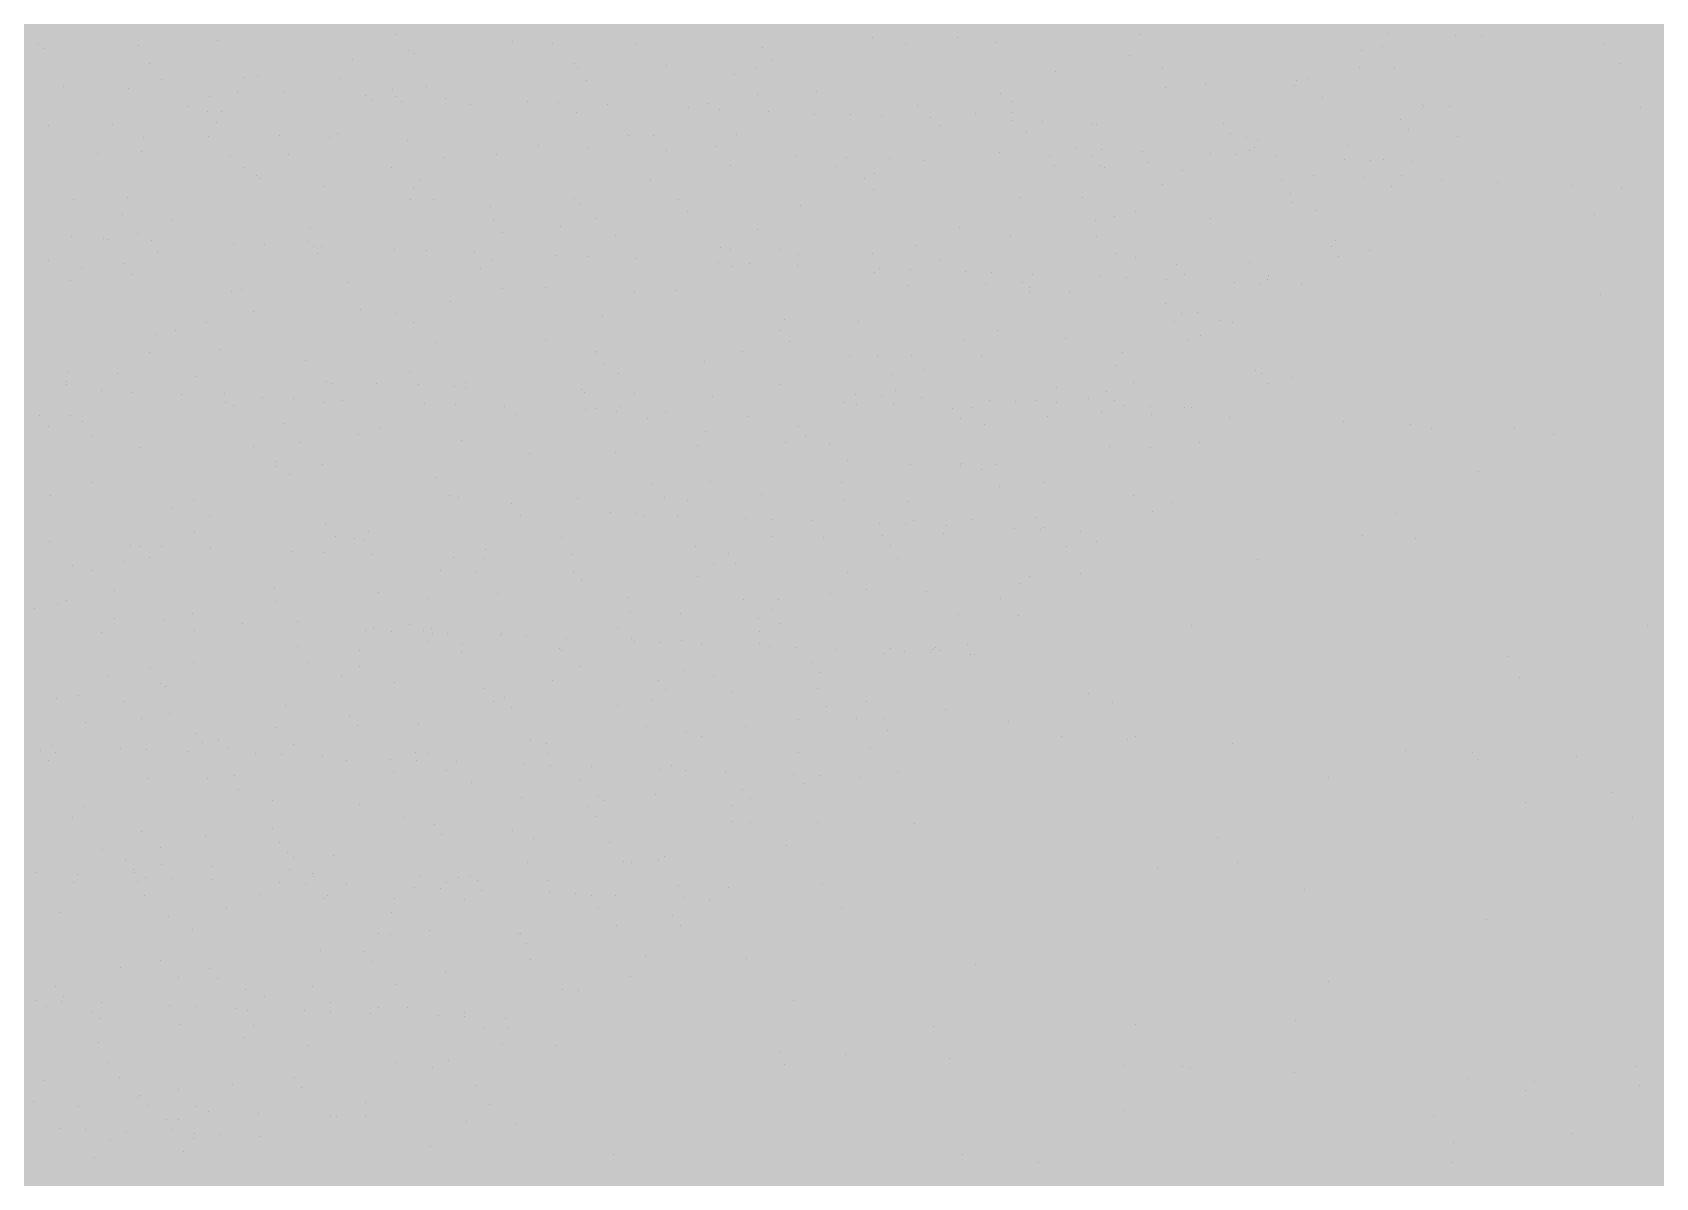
# Model space of a CAD drawing. Header units: millimetres. Extents: x 235 to 418, y 139 to 274.
# Drawn here: x 305.347 to 306.651, y 216.435 to 217.355 of the extents above; entities that cross this region are included whole.
import ezdxf

# ---------------------------------------------------------------- set-up
doc = ezdxf.new("R2010")
doc.units = ezdxf.units.MM
doc.header["$LTSCALE"] = 0.01
for name, color, linetype, lineweight in [('pasto', 153, 'Continuous', 9), ('puertas', 2, 'Continuous', 9), ('punto delgado', 4, 'Continuous', 0)]:
    doc.layers.add(name, color=color, linetype=linetype, lineweight=lineweight)

# ---------------------------------------------------------------- blocks, each defined once
blk = doc.blocks.new('A$C329661E2')
at = {"layer": 'puertas'}
for p, q in [((1.79885, 3.6978), (1.79885, 3.6978)), ((1.89939, 3.70092), (1.89939, 3.70092)), ((2.16809, 3.69954), (2.16809, 3.69954)), ((2.21566, 3.69932), (2.21566, 3.69932)), ((2.31836, 3.70136), (2.31836, 3.70136)), ((2.45818, 3.70191), (2.45818, 3.70191)), ((2.49647, 3.70042), (2.49647, 3.70042)), ((2.51115, 3.69985), (2.51115, 3.69985)), ((1.69762, 3.69553), (1.69762, 3.69553)), ((1.7011, 3.69341), (1.7011, 3.69341)), ((1.75404, 3.69507), (1.75404, 3.69507)), ((1.90624, 3.69207), (1.90624, 3.69207)), ((1.90985, 3.6905), (1.90985, 3.6905)), ((1.96481, 3.6975), (1.96481, 3.6975)), ((1.98736, 3.69615), (1.98736, 3.69615)), ((2.03504, 3.69528), (2.03504, 3.69528)), ((2.10608, 3.69397), (2.10608, 3.69397)), ((2.18667, 3.69542), (2.18667, 3.69542)), ((2.23816, 3.69672), (2.23816, 3.69672)), ((2.31311, 3.68961), (2.31311, 3.68961)), ((2.4438, 3.6921), (2.4438, 3.6921)), ((2.4558, 3.69435), (2.4558, 3.69435)), ((2.58078, 3.69548), (2.58078, 3.69548)), ((1.76013, 3.68494), (1.76013, 3.68494)), ((1.8749, 3.68681), (1.8749, 3.68681)), ((1.99979, 3.68486), (1.99979, 3.68486)), ((2.00164, 3.68199), (2.00164, 3.68199)), ((2.0516, 3.68375), (2.0516, 3.68375)), ((2.10225, 3.68269), (2.10225, 3.68269)), ((2.11122, 3.68734), (2.11122, 3.68734)), ((2.27124, 3.6805), (2.27124, 3.6805)), ((2.33125, 3.68237), (2.33125, 3.68237)), ((2.44282, 3.68285), (2.44282, 3.68285)), ((2.46222, 3.682), (2.46222, 3.682)), ((2.58901, 3.68486), (2.58901, 3.68486)), ((1.71171, 3.67204), (1.71171, 3.67204)), ((1.74838, 3.67061), (1.74838, 3.67061)), ((1.76699, 3.67609), (1.76699, 3.67609)), ((1.81335, 3.6772), (1.81335, 3.6772)), ((1.82099, 3.67727), (1.82099, 3.67727)), ((1.86793, 3.6761), (1.86793, 3.6761)), ((1.91654, 3.67208), (1.91654, 3.67208)), ((2.00678, 3.67536), (2.00678, 3.67536)), ((2.09043, 3.67866), (2.09043, 3.67866)), ((2.333, 3.67156), (2.333, 3.67156)), ((2.35578, 3.67286), (2.35578, 3.67286)), ((2.40618, 3.67229), (2.40618, 3.67229)), ((2.40719, 3.67507), (2.40719, 3.67507)), ((2.41368, 3.6763), (2.41368, 3.6763)), ((1.79392, 3.66635), (1.79392, 3.66635)), ((1.80966, 3.66822), (1.80966, 3.66822)), ((1.83625, 3.66864), (1.83625, 3.66864)), ((1.8822, 3.66685), (1.8822, 3.66685)), ((1.88615, 3.66402), (1.88615, 3.66402)), ((1.89719, 3.67001), (1.89719, 3.67001)), ((1.89982, 3.66617), (1.89982, 3.66617)), ((1.90233, 3.66337), (1.90233, 3.66337)), ((1.92732, 3.6651), (1.92732, 3.6651)), ((1.94146, 3.66173), (1.94146, 3.66173)), ((1.97328, 3.66331), (1.97328, 3.66331)), ((1.99089, 3.66262), (1.99089, 3.66262)), ((2.0184, 3.66155), (2.0184, 3.66155)), ((2.07476, 3.66252), (2.07476, 3.66252)), ((2.10286, 3.66738), (2.10286, 3.66738)), ((2.13617, 3.66883), (2.13617, 3.66883)), ((2.1935, 3.66118), (2.1935, 3.66118)), ((2.23993, 3.66801), (2.23993, 3.66801)), ((2.24612, 3.66333), (2.24612, 3.66333)), ((2.4219, 3.66569), (2.4219, 3.66569)), ((2.47802, 3.66164), (2.47802, 3.66164)), ((1.78147, 3.66041), (1.78147, 3.66041)), ((1.79275, 3.65802), (1.79275, 3.65802)), ((1.80077, 3.65751), (1.80077, 3.65751)), ((2.00111, 3.65716), (2.00111, 3.65716)), ((2.06435, 3.65976), (2.06435, 3.65976)), ((2.08196, 3.65907), (2.08196, 3.65907)), ((2.10947, 3.658), (2.10947, 3.658)), ((2.13548, 3.65603), (2.13548, 3.65603)), ((2.15542, 3.65621), (2.15542, 3.65621)), ((2.17304, 3.65553), (2.17304, 3.65553)), ((2.20054, 3.65445), (2.20054, 3.65445)), ((2.22609, 3.65673), (2.22609, 3.65673)), ((2.2465, 3.65266), (2.2465, 3.65266)), ((2.24657, 3.65713), (2.24657, 3.65713)), ((2.26411, 3.65198), (2.26411, 3.65198)), ((2.46595, 3.65299), (2.46595, 3.65299)), ((2.47851, 3.66083), (2.47851, 3.66083)), ((2.49309, 3.6605), (2.49309, 3.6605)), ((2.6011, 3.66), (2.6011, 3.66)), ((1.70309, 3.64987), (1.70309, 3.64987)), ((1.73931, 3.65042), (1.73931, 3.65042)), ((1.75663, 3.64338), (1.75663, 3.64338)), ((1.79374, 3.64367), (1.79374, 3.64367)), ((1.79789, 3.65139), (1.79789, 3.65139)), ((1.83365, 3.64429), (1.83365, 3.64429)), ((1.86183, 3.64319), (1.86183, 3.64319)), ((1.86604, 3.64549), (1.86604, 3.64549)), ((2.03001, 3.64465), (2.03001, 3.64465)), ((2.03104, 3.64404), (2.03104, 3.64404)), ((2.04453, 3.64425), (2.04453, 3.64425)), ((2.09102, 3.64506), (2.09102, 3.64506)), ((2.20593, 3.6499), (2.20593, 3.6499)), ((2.25479, 3.64652), (2.25479, 3.64652)), ((2.29162, 3.65091), (2.29162, 3.65091)), ((2.29445, 3.65062), (2.29445, 3.65062)), ((2.36596, 3.6511), (2.36596, 3.6511)), ((2.36998, 3.64545), (2.36998, 3.64545)), ((2.37891, 3.64301), (2.37891, 3.64301)), ((2.47023, 3.64746), (2.47023, 3.64746)), ((2.49791, 3.64359), (2.49791, 3.64359)), ((1.73098, 3.63382), (1.73098, 3.63382)), ((1.75588, 3.63537), (1.75588, 3.63537)), ((1.8384, 3.63363), (1.8384, 3.63363)), ((1.90584, 3.64148), (1.90584, 3.64148)), ((1.97937, 3.63861), (1.97937, 3.63861)), ((2.00755, 3.63752), (2.00755, 3.63752)), ((2.05156, 3.6358), (2.05156, 3.6358)), ((2.07946, 3.63796), (2.07946, 3.63796)), ((2.23967, 3.63455), (2.23967, 3.63455)), ((2.28254, 3.63689), (2.28254, 3.63689)), ((2.29722, 3.63632), (2.29722, 3.63632)), ((2.32014, 3.63542), (2.32014, 3.63542)), ((2.35844, 3.63393), (2.35844, 3.63393)), ((2.38034, 3.63605), (2.38034, 3.63605)), ((2.38319, 3.63748), (2.38319, 3.63748)), ((2.38499, 3.64133), (2.38499, 3.64133)), ((2.43643, 3.63867), (2.43643, 3.63867)), ((1.80616, 3.63239), (1.80616, 3.63239)), ((1.81391, 3.62598), (1.81391, 3.62598)), ((1.89681, 3.62619), (1.89681, 3.62619)), ((1.9266, 3.63206), (1.9266, 3.63206)), ((1.95596, 3.63339), (1.95596, 3.63339)), ((2.08768, 3.62734), (2.08768, 3.62734)), ((2.12509, 3.63294), (2.12509, 3.63294)), ((2.1476, 3.62677), (2.1476, 3.62677)), ((2.15326, 3.63184), (2.15326, 3.63184)), ((2.17782, 3.63131), (2.17782, 3.63131)), ((2.19727, 3.63013), (2.19727, 3.63013)), ((2.26768, 3.63219), (2.26768, 3.63219)), ((2.2708, 3.62726), (2.2708, 3.62726)), ((2.29187, 3.63302), (2.29187, 3.63302)), ((2.29616, 3.62749), (2.29616, 3.62749)), ((2.29898, 3.62617), (2.29898, 3.62617)), ((2.32388, 3.62895), (2.32388, 3.62895)), ((2.34299, 3.62445), (2.34299, 3.62445)), ((2.37311, 3.63336), (2.37311, 3.63336)), ((2.39603, 3.63247), (2.39603, 3.63247)), ((2.43433, 3.63098), (2.43433, 3.63098)), ((2.44901, 3.6304), (2.44901, 3.6304)), ((2.45587, 3.63089), (2.45587, 3.63089)), ((2.47193, 3.62951), (2.47193, 3.62951)), ((1.82089, 3.62172), (1.82089, 3.62172)), ((1.82215, 3.62008), (1.82215, 3.62008)), ((1.85829, 3.61558), (1.85829, 3.61558)), ((1.91235, 3.61878), (1.91235, 3.61878)), ((2.04276, 3.61964), (2.04276, 3.61964)), ((2.16324, 3.6202), (2.16324, 3.6202)), ((2.16889, 3.62266), (2.16889, 3.62266)), ((2.33173, 3.61678), (2.33173, 3.61678)), ((2.39881, 3.61886), (2.39881, 3.61886)), ((2.41652, 3.62159), (2.41652, 3.62159)), ((2.4447, 3.62049), (2.4447, 3.62049)), ((2.46072, 3.61559), (2.46072, 3.61559)), ((2.46623, 3.62149), (2.46623, 3.62149)), ((2.48871, 3.61878), (2.48871, 3.61878)), ((2.52031, 3.61746), (2.52031, 3.61746)), ((2.56224, 3.61591), (2.56224, 3.61591)), ((1.71771, 3.60809), (1.71771, 3.60809)), ((1.74784, 3.60926), (1.74784, 3.60926)), ((1.90769, 3.60797), (1.90769, 3.60797)), ((1.90923, 3.61491), (1.90923, 3.61491)), ((1.92057, 3.60817), (1.92057, 3.60817)), ((1.99987, 3.60871), (1.99987, 3.60871)), ((2.0588, 3.60822), (2.0588, 3.60822)), ((2.16838, 3.61357), (2.16838, 3.61357)), ((2.25067, 3.60929), (2.25067, 3.60929)), ((2.28625, 3.60914), (2.28625, 3.60914)), ((2.40341, 3.61138), (2.40341, 3.61138)), ((2.40459, 3.60658), (2.40459, 3.60658)), ((2.59042, 3.61481), (2.59042, 3.61481)), ((1.74524, 3.59961), (1.74524, 3.59961)), ((1.95278, 3.60399), (1.95278, 3.60399)), ((2.00331, 3.60566), (2.00331, 3.60566)), ((2.0123, 3.59743), (2.0123, 3.59743)), ((2.06394, 3.60159), (2.06394, 3.60159)), ((2.12733, 3.60472), (2.12733, 3.60472)), ((2.3042, 3.59879), (2.3042, 3.59879)), ((2.31638, 3.6014), (2.31638, 3.6014)), ((2.35858, 3.59768), (2.35858, 3.59768)), ((2.41762, 3.60221), (2.41762, 3.60221)), ((2.57531, 3.59997), (2.57531, 3.59997)), ((1.75346, 3.58899), (1.75346, 3.58899)), ((1.77262, 3.5963), (1.77262, 3.5963)), ((1.85091, 3.59178), (1.85091, 3.59178)), ((1.95435, 3.59624), (1.95435, 3.59624)), ((1.95949, 3.5896), (1.95949, 3.5896)), ((1.99226, 3.59305), (1.99226, 3.59305)), ((2.10294, 3.59123), (2.10294, 3.59123)), ((2.21724, 3.59262), (2.21724, 3.59262)), ((2.24603, 3.58796), (2.24603, 3.58796)), ((2.29361, 3.59641), (2.29361, 3.59641)), ((1.71656, 3.58707), (1.71656, 3.58707)), ((1.73417, 3.58638), (1.73417, 3.58638)), ((1.73668, 3.58532), (1.73668, 3.58532)), ((1.76168, 3.58531), (1.76168, 3.58531)), ((1.80764, 3.58352), (1.80764, 3.58352)), ((1.82525, 3.58283), (1.82525, 3.58283)), ((1.84991, 3.58425), (1.84991, 3.58425)), ((1.85275, 3.58176), (1.85275, 3.58176)), ((1.85719, 3.58138), (1.85719, 3.58138)), ((1.89871, 3.57997), (1.89871, 3.57997)), ((1.91632, 3.57929), (1.91632, 3.57929)), ((2.0232, 3.58761), (2.0232, 3.58761)), ((2.08218, 3.58095), (2.08218, 3.58095)), ((2.08809, 3.58012), (2.08809, 3.58012)), ((2.11537, 3.57995), (2.11537, 3.57995)), ((2.19264, 3.58226), (2.19264, 3.58226)), ((2.29452, 3.58716), (2.29452, 3.58716)), ((2.42654, 3.58153), (2.42654, 3.58153)), ((2.42906, 3.58525), (2.42906, 3.58525)), ((2.44807, 3.57942), (2.44807, 3.57942)), ((1.70318, 3.57372), (1.70318, 3.57372)), ((1.72213, 3.56971), (1.72213, 3.56971)), ((1.74547, 3.57227), (1.74547, 3.57227)), ((1.76496, 3.57857), (1.76496, 3.57857)), ((1.85505, 3.57762), (1.85505, 3.57762)), ((1.94383, 3.57821), (1.94383, 3.57821)), ((1.95398, 3.5743), (1.95398, 3.5743)), ((1.98978, 3.57642), (1.98978, 3.57642)), ((2.00739, 3.57574), (2.00739, 3.57574)), ((2.0349, 3.57467), (2.0349, 3.57467)), ((2.08086, 3.57288), (2.08086, 3.57288)), ((2.0882, 3.57027), (2.0882, 3.57027)), ((2.09847, 3.57219), (2.09847, 3.57219)), ((2.12597, 3.57112), (2.12597, 3.57112)), ((2.1265, 3.57724), (2.1265, 3.57724)), ((2.16822, 3.57769), (2.16822, 3.57769)), ((2.20601, 3.57375), (2.20601, 3.57375)), ((2.30487, 3.57776), (2.30487, 3.57776)), ((2.3165, 3.57552), (2.3165, 3.57552)), ((2.33951, 3.57154), (2.33951, 3.57154)), ((2.38041, 3.57259), (2.38041, 3.57259)), ((2.43083, 3.576), (2.43083, 3.576)), ((1.71561, 3.56244), (1.71561, 3.56244)), ((1.75061, 3.56563), (1.75061, 3.56563)), ((1.87199, 3.56145), (1.87199, 3.56145)), ((1.94711, 3.56928), (1.94711, 3.56928)), ((2.16897, 3.5672), (2.16897, 3.5672)), ((2.17193, 3.56933), (2.17193, 3.56933)), ((2.18954, 3.56864), (2.18954, 3.56864)), ((2.2204, 3.56744), (2.2204, 3.56744)), ((2.23196, 3.56075), (2.23196, 3.56075)), ((2.23508, 3.56687), (2.23508, 3.56687)), ((2.25247, 3.56156), (2.25247, 3.56156)), ((2.258, 3.56598), (2.258, 3.56598)), ((2.2963, 3.56449), (2.2963, 3.56449)), ((2.31097, 3.56391), (2.31097, 3.56391)), ((2.33389, 3.56302), (2.33389, 3.56302)), ((2.34379, 3.56602), (2.34379, 3.56602)), ((2.37219, 3.56153), (2.37219, 3.56153)), ((2.38687, 3.56096), (2.38687, 3.56096)), ((2.39077, 3.56319), (2.39077, 3.56319)), ((2.39143, 3.56543), (2.39143, 3.56543)), ((1.80625, 3.55624), (1.80625, 3.55624)), ((1.81204, 3.55761), (1.81204, 3.55761)), ((1.95939, 3.55807), (1.95939, 3.55807)), ((1.98376, 3.55829), (1.98376, 3.55829)), ((2.03391, 3.55553), (2.03391, 3.55553)), ((2.05705, 3.55681), (2.05705, 3.55681)), ((2.18811, 3.55964), (2.18811, 3.55964)), ((2.25627, 3.55848), (2.25627, 3.55848)), ((2.25676, 3.55603), (2.25676, 3.55603)), ((2.27888, 3.55571), (2.27888, 3.55571)), ((2.40979, 3.56007), (2.40979, 3.56007)), ((2.57828, 3.55466), (2.57828, 3.55466)), ((1.81868, 3.54496), (1.81868, 3.54496)), ((1.87931, 3.54631), (1.87931, 3.54631)), ((1.89884, 3.54386), (1.89884, 3.54386)), ((1.92987, 3.5506), (1.92987, 3.5506)), ((2.01586, 3.54208), (2.01586, 3.54208)), ((2.33313, 3.54972), (2.33313, 3.54972)), ((2.34216, 3.54391), (2.34216, 3.54391)), ((2.35121, 3.54425), (2.35121, 3.54425)), ((1.77487, 3.53432), (1.77487, 3.53432)), ((1.79228, 3.53889), (1.79228, 3.53889)), ((1.90932, 3.53876), (1.90932, 3.53876)), ((2.11596, 3.53445), (2.11596, 3.53445)), ((2.11848, 3.54061), (2.11848, 3.54061)), ((2.16012, 3.53933), (2.16012, 3.53933)), ((2.23865, 3.53453), (2.23865, 3.53453)), ((2.33802, 3.5391), (2.33802, 3.5391)), ((2.36401, 3.53992), (2.36401, 3.53992)), ((2.37084, 3.53875), (2.37084, 3.53875)), ((1.76378, 3.53219), (1.76378, 3.53219)), ((1.92175, 3.52747), (1.92175, 3.52747)), ((1.98341, 3.52894), (1.98341, 3.52894)), ((2.1211, 3.52781), (2.1211, 3.52781)), ((2.21905, 3.52887), (2.21905, 3.52887)), ((2.27697, 3.52994), (2.27697, 3.52994)), ((2.34625, 3.52848), (2.34625, 3.52848)), ((2.35302, 3.53167), (2.35302, 3.53167)), ((1.76035, 3.52182), (1.76035, 3.52182)), ((1.79975, 3.52341), (1.79975, 3.52341)), ((1.84835, 3.51727), (1.84835, 3.51727)), ((2.01151, 3.52246), (2.01151, 3.52246)), ((2.01239, 3.52127), (2.01239, 3.52127)), ((2.01665, 3.51583), (2.01665, 3.51583)), ((2.07333, 3.51684), (2.07333, 3.51684)), ((2.09478, 3.52263), (2.09478, 3.52263)), ((2.15473, 3.52008), (2.15473, 3.52008)), ((2.17091, 3.51992), (2.17091, 3.51992)), ((2.18994, 3.51995), (2.18994, 3.51995)), ((2.22941, 3.51946), (2.22941, 3.51946)), ((2.30913, 3.5221), (2.30913, 3.5221)), ((1.71328, 3.5056), (1.71328, 3.5056)), ((1.71434, 3.51095), (1.71434, 3.51095)), ((1.74252, 3.50986), (1.74252, 3.50986)), ((1.78653, 3.50814), (1.78653, 3.50814)), ((1.90707, 3.51048), (1.90707, 3.51048)), ((2.02482, 3.50999), (2.02482, 3.50999)), ((2.17914, 3.50931), (2.17914, 3.50931)), ((2.19657, 3.51237), (2.19657, 3.51237)), ((2.30495, 3.5143), (2.30495, 3.5143)), ((2.38406, 3.51201), (2.38406, 3.51201)), ((2.38714, 3.51007), (2.38714, 3.51007)), ((2.40426, 3.5076), (2.40426, 3.5076)), ((1.7134, 3.50365), (1.7134, 3.50365)), ((1.73307, 3.50018), (1.73307, 3.50018)), ((1.75068, 3.4995), (1.75068, 3.4995)), ((1.77818, 3.49843), (1.77818, 3.49843)), ((1.80263, 3.4985), (1.80263, 3.4985)), ((1.82414, 3.49664), (1.82414, 3.49664)), ((1.86006, 3.50528), (1.86006, 3.50528)), ((1.86342, 3.50434), (1.86342, 3.50434)), ((1.88824, 3.50418), (1.88824, 3.50418)), ((1.91221, 3.50385), (1.91221, 3.50385)), ((1.93225, 3.50247), (1.93225, 3.50247)), ((1.93826, 3.50517), (1.93826, 3.50517)), ((1.93863, 3.50141), (1.93863, 3.50141)), ((2.0038, 3.50075), (2.0038, 3.50075)), ((2.00578, 3.4996), (2.00578, 3.4996)), ((2.03395, 3.4985), (2.03395, 3.4985)), ((2.07796, 3.49679), (2.07796, 3.49679)), ((2.11546, 3.50379), (2.11546, 3.50379)), ((2.15826, 3.498), (2.15826, 3.498)), ((2.17294, 3.49742), (2.17294, 3.49742)), ((2.18081, 3.50019), (2.18081, 3.50019)), ((2.19586, 3.49653), (2.19586, 3.49653)), ((2.2715, 3.50229), (2.2715, 3.50229)), ((2.29004, 3.49621), (2.29004, 3.49621)), ((2.30011, 3.50008), (2.30011, 3.50008)), ((2.3153, 3.5049), (2.3153, 3.5049)), ((2.39142, 3.50454), (2.39142, 3.50454)), ((1.8032, 3.4935), (1.8032, 3.4935)), ((1.80777, 3.49186), (1.80777, 3.49186)), ((1.84175, 3.49595), (1.84175, 3.49595)), ((1.85842, 3.49373), (1.85842, 3.49373)), ((1.86926, 3.49488), (1.86926, 3.49488)), ((1.91521, 3.49309), (1.91521, 3.49309)), ((1.93282, 3.4924), (1.93282, 3.4924)), ((1.96033, 3.49133), (1.96033, 3.49133)), ((2.00629, 3.48954), (2.00629, 3.48954)), ((2.01203, 3.49013), (2.01203, 3.49013)), ((2.0239, 3.48886), (2.0239, 3.48886)), ((2.02506, 3.49142), (2.02506, 3.49142)), ((2.0514, 3.48778), (2.0514, 3.48778)), ((2.15149, 3.49393), (2.15149, 3.49393)), ((2.15895, 3.49256), (2.15895, 3.49256)), ((2.17967, 3.49283), (2.17967, 3.49283)), ((2.21307, 3.4901), (2.21307, 3.4901)), ((2.22368, 3.49111), (2.22368, 3.49111)), ((2.23415, 3.49504), (2.23415, 3.49504)), ((2.24883, 3.49447), (2.24883, 3.49447)), ((2.2597, 3.49466), (2.2597, 3.49466)), ((2.27175, 3.49358), (2.27175, 3.49358)), ((2.29721, 3.48825), (2.29721, 3.48825)), ((2.30439, 3.49455), (2.30439, 3.49455)), ((2.31005, 3.49208), (2.31005, 3.49208)), ((2.32473, 3.49151), (2.32473, 3.49151)), ((2.32539, 3.48715), (2.32539, 3.48715)), ((2.34384, 3.49083), (2.34384, 3.49083)), ((2.34765, 3.49062), (2.34765, 3.49062)), ((1.69818, 3.48651), (1.69818, 3.48651)), ((1.70332, 3.47988), (1.70332, 3.47988)), ((1.71569, 3.48628), (1.71569, 3.48628)), ((1.72252, 3.48274), (1.72252, 3.48274)), ((1.83669, 3.48157), (1.83669, 3.48157)), ((1.88999, 3.47975), (1.88999, 3.47975)), ((1.96649, 3.48686), (1.96649, 3.48686)), ((2.04092, 3.48452), (2.04092, 3.48452)), ((2.09736, 3.48599), (2.09736, 3.48599)), ((2.12603, 3.48011), (2.12603, 3.48011)), ((2.21735, 3.48457), (2.21735, 3.48457)), ((2.23128, 3.4811), (2.23128, 3.4811)), ((2.2667, 3.48562), (2.2667, 3.48562)), ((2.3694, 3.48544), (2.3694, 3.48544)), ((2.43354, 3.48294), (2.43354, 3.48294)), ((2.47111, 3.48148), (2.47111, 3.48148)), ((2.48302, 3.47884), (2.48302, 3.47884)), ((2.52979, 3.47919), (2.52979, 3.47919)), ((1.72812, 3.475), (1.72812, 3.475)), ((1.81876, 3.4688), (1.81876, 3.4688)), ((1.84492, 3.47096), (1.84492, 3.47096)), ((1.87831, 3.47568), (1.87831, 3.47568)), ((1.93647, 3.47253), (1.93647, 3.47253)), ((2.06956, 3.46938), (2.06956, 3.46938)), ((2.07394, 3.47754), (2.07394, 3.47754)), ((2.11872, 3.47138), (2.11872, 3.47138)), ((2.13032, 3.47458), (2.13032, 3.47458)), ((2.14359, 3.47057), (2.14359, 3.47057)), ((2.35259, 3.47105), (2.35259, 3.47105)), ((2.55176, 3.47549), (2.55176, 3.47549)), ((1.75493, 3.46808), (1.75493, 3.46808)), ((1.83203, 3.46055), (1.83203, 3.46055)), ((1.97456, 3.46483), (1.97456, 3.46483)), ((2.02333, 3.46576), (2.02333, 3.46576)), ((2.15395, 3.46117), (2.15395, 3.46117)), ((2.30176, 3.46867), (2.30176, 3.46867)), ((2.32461, 3.46846), (2.32461, 3.46846)), ((1.83119, 3.45752), (1.83119, 3.45752)), ((1.8395, 3.45316), (1.8395, 3.45316)), ((1.85783, 3.45887), (1.85783, 3.45887)), ((1.92183, 3.45132), (1.92183, 3.45132)), ((2.1892, 3.45895), (2.1892, 3.45895)), ((2.2178, 3.45817), (2.2178, 3.45817)), ((2.21796, 3.45921), (2.21796, 3.45921)), ((2.22948, 3.456), (2.22948, 3.456)), ((2.23757, 3.45847), (2.23757, 3.45847)), ((2.50953, 3.45477), (2.50953, 3.45477)), ((1.70443, 3.44149), (1.70443, 3.44149)), ((1.72759, 3.44857), (1.72759, 3.44857)), ((2.04322, 3.44771), (2.04322, 3.44771)), ((2.07664, 3.44922), (2.07664, 3.44922)), ((2.10534, 3.44189), (2.10534, 3.44189)), ((2.15053, 3.44849), (2.15053, 3.44849)), ((2.23984, 3.4466), (2.23984, 3.4466)), ((2.26413, 3.44886), (2.26413, 3.44886)), ((2.31537, 3.44143), (2.31537, 3.44143)), ((1.77286, 3.43439), (1.77286, 3.43439)), ((1.78498, 3.43867), (1.78498, 3.43867)), ((1.92941, 3.44106), (1.92941, 3.44106)), ((1.93426, 3.44004), (1.93426, 3.44004)), ((1.96423, 3.43671), (1.96423, 3.43671)), ((2.0017, 3.4395), (2.0017, 3.4395)), ((2.05085, 3.44003), (2.05085, 3.44003)), ((2.0635, 3.4385), (2.0635, 3.4385)), ((2.15158, 3.43914), (2.15158, 3.43914)), ((2.18825, 3.43779), (2.18825, 3.43779)), ((2.33646, 3.4374), (2.33646, 3.4374)), ((1.79435, 3.42939), (1.79435, 3.42939)), ((1.85979, 3.42473), (1.85979, 3.42473)), ((1.96937, 3.43008), (1.96937, 3.43008)), ((2.02023, 3.43151), (2.02023, 3.43151)), ((2.0349, 3.43093), (2.0349, 3.43093)), ((2.03902, 3.42941), (2.03902, 3.42941)), ((2.05782, 3.43004), (2.05782, 3.43004)), ((2.09612, 3.42855), (2.09612, 3.42855)), ((2.1108, 3.42798), (2.1108, 3.42798)), ((2.13372, 3.42709), (2.13372, 3.42709)), ((2.17201, 3.42559), (2.17201, 3.42559)), ((2.18669, 3.42502), (2.18669, 3.42502)), ((2.19123, 3.42732), (2.19123, 3.42732)), ((2.20961, 3.42413), (2.20961, 3.42413)), ((2.22391, 3.42768), (2.22391, 3.42768)), ((2.2607, 3.42862), (2.2607, 3.42862)), ((2.26499, 3.42309), (2.26499, 3.42309)), ((2.32573, 3.43203), (2.32573, 3.43203)), ((2.46348, 3.43118), (2.46348, 3.43118)), ((1.70362, 3.41509), (1.70362, 3.41509)), ((1.78559, 3.42083), (1.78559, 3.42083)), ((1.86493, 3.41809), (1.86493, 3.41809)), ((1.87593, 3.41691), (1.87593, 3.41691)), ((1.88115, 3.41564), (1.88115, 3.41564)), ((1.88374, 3.42086), (1.88374, 3.42086)), ((1.99259, 3.41744), (1.99259, 3.41744)), ((2.11135, 3.41796), (2.11135, 3.41796)), ((2.14057, 3.41751), (2.14057, 3.41751)), ((2.17367, 3.41863), (2.17367, 3.41863)), ((2.20813, 3.41974), (2.20813, 3.41974)), ((2.24791, 3.42264), (2.24791, 3.42264)), ((2.26258, 3.42207), (2.26258, 3.42207)), ((2.28551, 3.42117), (2.28551, 3.42117)), ((2.29438, 3.41525), (2.29438, 3.41525)), ((2.44404, 3.41876), (2.44404, 3.41876)), ((2.47444, 3.41702), (2.47444, 3.41702)), ((1.74957, 3.4133), (1.74957, 3.4133)), ((1.75534, 3.41274), (1.75534, 3.41274)), ((1.76048, 3.40611), (1.76048, 3.40611)), ((1.76718, 3.41262), (1.76718, 3.41262)), ((1.79469, 3.41154), (1.79469, 3.41154)), ((1.84064, 3.40975), (1.84064, 3.40975)), ((1.85826, 3.40907), (1.85826, 3.40907)), ((1.88576, 3.408), (1.88576, 3.408)), ((1.93172, 3.40621), (1.93172, 3.40621)), ((1.94933, 3.40552), (1.94933, 3.40552)), ((1.9499, 3.4107), (1.9499, 3.4107)), ((1.9988, 3.40823), (1.9988, 3.40823)), ((2.06813, 3.41228), (2.06813, 3.41228)), ((2.08663, 3.40865), (2.08663, 3.40865)), ((2.17795, 3.41311), (2.17795, 3.41311)), ((2.18183, 3.40552), (2.18183, 3.40552)), ((2.27713, 3.41276), (2.27713, 3.41276)), ((2.3851, 3.40542), (2.3851, 3.40542)), ((1.71663, 3.40169), (1.71663, 3.40169)), ((1.72821, 3.39885), (1.72821, 3.39885)), ((1.74608, 3.40397), (1.74608, 3.40397)), ((1.92447, 3.39884), (1.92447, 3.39884)), ((1.94399, 3.39817), (1.94399, 3.39817)), ((1.99959, 3.39866), (1.99959, 3.39866)), ((2.06927, 3.3958), (2.06927, 3.3958)), ((2.07849, 3.40287), (2.07849, 3.40287)), ((2.09091, 3.40312), (2.09091, 3.40312)), ((2.15402, 3.39771), (2.15402, 3.39771)), ((2.2852, 3.397), (2.2852, 3.397)), ((1.74064, 3.38757), (1.74064, 3.38757)), ((1.83065, 3.38905), (1.83065, 3.38905)), ((1.88919, 3.38678), (1.88919, 3.38678)), ((2.00388, 3.39313), (2.00388, 3.39313)), ((2.16438, 3.38831), (2.16438, 3.38831)), ((2.19817, 3.38701), (2.19817, 3.38701)), ((2.25163, 3.39146), (2.25163, 3.39146)), ((2.25676, 3.39543), (2.25676, 3.39543)), ((1.69558, 3.37738), (1.69558, 3.37738)), ((1.70836, 3.38016), (1.70836, 3.38016)), ((1.71353, 3.38181), (1.71353, 3.38181)), ((1.83128, 3.38137), (1.83128, 3.38137)), ((1.91684, 3.38315), (1.91684, 3.38315)), ((1.95672, 3.38607), (1.95672, 3.38607)), ((2.02988, 3.3836), (2.02988, 3.3836)), ((2.09526, 3.38271), (2.09526, 3.38271)), ((2.11481, 3.38273), (2.11481, 3.38273)), ((2.1442, 3.38571), (2.1442, 3.38571)), ((2.23991, 3.38314), (2.23991, 3.38314)), ((1.74075, 3.37194), (1.74075, 3.37194)), ((1.76893, 3.37084), (1.76893, 3.37084)), ((1.78475, 3.3748), (1.78475, 3.3748)), ((1.81294, 3.36913), (1.81294, 3.36913)), ((1.84371, 3.37008), (1.84371, 3.37008)), ((1.90677, 3.36855), (1.90677, 3.36855)), ((2.03165, 3.37599), (2.03165, 3.37599)), ((2.05978, 3.37496), (2.05978, 3.37496)), ((2.10348, 3.3721), (2.10348, 3.3721)), ((2.11113, 3.37702), (2.11113, 3.37702)), ((2.11577, 3.36903), (2.11577, 3.36903)), ((2.21653, 3.37425), (2.21653, 3.37425)), ((2.25027, 3.37374), (2.25027, 3.37374)), ((2.60498, 3.36813), (2.60498, 3.36813)), ((1.73342, 3.36376), (1.73342, 3.36376)), ((1.7855, 3.36528), (1.7855, 3.36528)), ((1.88219, 3.36502), (1.88219, 3.36502)), ((1.88647, 3.36627), (1.88647, 3.36627)), ((1.89687, 3.36444), (1.89687, 3.36444)), ((1.91464, 3.36517), (1.91464, 3.36517)), ((1.91713, 3.35915), (1.91713, 3.35915)), ((1.91909, 3.36626), (1.91909, 3.36626)), ((1.91979, 3.36355), (1.91979, 3.36355)), ((1.92815, 3.36354), (1.92815, 3.36354)), ((1.95808, 3.36206), (1.95808, 3.36206)), ((1.95865, 3.36345), (1.95865, 3.36345)), ((1.97276, 3.36149), (1.97276, 3.36149)), ((1.99568, 3.3606), (1.99568, 3.3606)), ((2.0241, 3.36704), (2.0241, 3.36704)), ((2.03218, 3.36059), (2.03218, 3.36059)), ((2.03398, 3.3591), (2.03398, 3.3591)), ((2.06036, 3.35949), (2.06036, 3.35949)), ((2.10398, 3.36453), (2.10398, 3.36453)), ((2.34772, 3.36804), (2.34772, 3.36804)), ((1.84367, 3.35629), (1.84367, 3.35629)), ((1.87845, 3.35384), (1.87845, 3.35384)), ((1.93637, 3.35293), (1.93637, 3.35293)), ((1.93706, 3.35705), (1.93706, 3.35705)), ((1.99142, 3.35481), (1.99142, 3.35481)), ((1.99267, 3.35398), (1.99267, 3.35398)), ((2.04865, 3.35853), (2.04865, 3.35853)), ((2.07158, 3.35764), (2.07158, 3.35764)), ((2.10437, 3.35778), (2.10437, 3.35778)), ((2.10987, 3.35615), (2.10987, 3.35615)), ((2.12455, 3.35558), (2.12455, 3.35558)), ((2.14747, 3.35468), (2.14747, 3.35468)), ((2.17445, 3.3521), (2.17445, 3.3521)), ((2.1779, 3.35491), (2.1779, 3.35491)), ((2.18577, 3.35319), (2.18577, 3.35319)), ((2.20044, 3.35262), (2.20044, 3.35262)), ((2.20166, 3.35446), (2.20166, 3.35446)), ((2.20365, 3.3556), (2.20365, 3.3556)), ((2.20608, 3.35382), (2.20608, 3.35382)), ((2.2213, 3.35716), (2.2213, 3.35716)), ((2.22337, 3.35173), (2.22337, 3.35173)), ((2.22558, 3.35163), (2.22558, 3.35163)), ((2.5262, 3.35022), (2.5262, 3.35022)), ((1.76104, 3.34437), (1.76104, 3.34437)), ((1.78538, 3.34695), (1.78538, 3.34695)), ((1.85002, 3.34707), (1.85002, 3.34707)), ((1.87887, 3.34508), (1.87887, 3.34508)), ((2.00302, 3.34458), (2.00302, 3.34458)), ((2.0619, 3.34237), (2.0619, 3.34237)), ((2.13426, 3.34717), (2.13426, 3.34717)), ((2.13855, 3.34164), (2.13855, 3.34164)), ((1.73723, 3.33986), (1.73723, 3.33986)), ((1.76631, 3.33536), (1.76631, 3.33536)), ((1.76926, 3.33375), (1.76926, 3.33375)), ((1.86852, 3.33987), (1.86852, 3.33987)), ((1.89833, 3.33579), (1.89833, 3.33579)), ((1.94934, 3.33265), (1.94934, 3.33265)), ((1.98754, 3.33693), (1.98754, 3.33693)), ((2.04723, 3.33719), (2.04723, 3.33719)), ((2.05151, 3.33166), (2.05151, 3.33166)), ((2.07856, 3.33941), (2.07856, 3.33941)), ((2.13683, 3.33228), (2.13683, 3.33228)), ((2.53289, 3.33872), (2.53289, 3.33872)), ((1.70806, 3.32699), (1.70806, 3.32699)), ((1.72012, 3.32821), (1.72012, 3.32821)), ((1.74542, 3.32482), (1.74542, 3.32482)), ((1.83679, 3.32292), (1.83679, 3.32292)), ((1.95442, 3.3253), (1.95442, 3.3253)), ((1.96019, 3.3272), (1.96019, 3.3272)), ((2.02427, 3.32256), (2.02427, 3.32256)), ((2.04336, 3.32587), (2.04336, 3.32587)), ((2.08891, 3.33001), (2.08891, 3.33001)), ((2.16445, 3.32484), (2.16445, 3.32484)), ((2.28983, 3.3296), (2.28983, 3.3296)), ((2.30339, 3.32466), (2.30339, 3.32466)), ((1.72423, 3.3132), (1.72423, 3.3132)), ((1.75578, 3.31542), (1.75578, 3.31542)), ((1.77144, 3.31825), (1.77144, 3.31825)), ((1.87315, 3.31721), (1.87315, 3.31721)), ((1.96447, 3.32167), (1.96447, 3.32167)), ((2.12642, 3.31493), (2.12642, 3.31493)), ((2.1423, 3.322), (2.1423, 3.322)), ((2.15876, 3.31555), (2.15876, 3.31555)), ((2.17481, 3.31544), (2.17481, 3.31544)), ((2.20916, 3.32083), (2.20916, 3.32083)), ((2.24475, 3.31382), (2.24475, 3.31382)), ((1.78612, 3.30723), (1.78612, 3.30723)), ((1.83131, 3.31025), (1.83131, 3.31025)), ((1.87744, 3.31168), (1.87744, 3.31168)), ((1.91172, 3.31284), (1.91172, 3.31284)), ((2.04031, 3.31073), (2.04031, 3.31073)), ((2.06324, 3.30781), (2.06324, 3.30781)), ((2.07173, 3.30556), (2.07173, 3.30556)), ((2.0966, 3.3111), (2.0966, 3.3111)), ((2.17642, 3.30898), (2.17642, 3.30898)), ((2.27446, 3.30516), (2.27446, 3.30516)), ((2.31634, 3.30553), (2.31634, 3.30553)), ((1.69908, 3.29724), (1.69908, 3.29724)), ((1.70586, 3.30002), (1.70586, 3.30002)), ((1.70717, 3.29614), (1.70717, 3.29614)), ((1.74415, 3.29853), (1.74415, 3.29853)), ((1.75883, 3.29795), (1.75883, 3.29795)), ((1.78175, 3.29706), (1.78175, 3.29706)), ((1.7904, 3.3017), (1.7904, 3.3017)), ((1.79916, 3.30311), (1.79916, 3.30311)), ((1.80501, 3.29878), (1.80501, 3.29878)), ((1.82005, 3.29557), (1.82005, 3.29557)), ((1.83472, 3.295), (1.83472, 3.295)), ((1.84167, 3.30085), (1.84167, 3.30085)), ((1.91031, 3.29626), (1.91031, 3.29626)), ((1.9172, 3.29569), (1.9172, 3.29569)), ((1.97519, 3.30283), (1.97519, 3.30283)), ((1.98405, 3.30138), (1.98405, 3.30138)), ((1.98469, 3.29558), (1.98469, 3.29558)), ((2.1262, 3.29617), (2.1262, 3.29617)), ((2.16708, 3.29867), (2.16708, 3.29867)), ((2.31202, 3.3037), (2.31202, 3.3037)), ((2.37071, 3.30141), (2.37071, 3.30141)), ((2.46875, 3.29759), (2.46875, 3.29759)), ((2.50631, 3.29613), (2.50631, 3.29613)), ((1.70337, 3.29171), (1.70337, 3.29171)), ((1.85765, 3.29411), (1.85765, 3.29411)), ((1.87149, 3.29166), (1.87149, 3.29166)), ((1.89594, 3.29261), (1.89594, 3.29261)), ((1.91062, 3.29204), (1.91062, 3.29204)), ((1.92756, 3.28628), (1.92756, 3.28628)), ((1.93354, 3.29115), (1.93354, 3.29115)), ((1.97184, 3.28966), (1.97184, 3.28966)), ((1.98651, 3.28909), (1.98651, 3.28909)), ((2.00944, 3.28819), (2.00944, 3.28819)), ((2.04773, 3.2867), (2.04773, 3.2867)), ((2.05452, 3.28895), (2.05452, 3.28895)), ((2.06241, 3.28613), (2.06241, 3.28613)), ((2.50971, 3.29231), (2.50971, 3.29231)), ((2.565, 3.29384), (2.565, 3.29384)), ((1.75894, 3.28193), (1.75894, 3.28193)), ((1.79306, 3.28158), (1.79306, 3.28158)), ((1.80808, 3.28365), (1.80808, 3.28365)), ((1.89766, 3.28559), (1.89766, 3.28559)), ((1.94197, 3.27922), (1.94197, 3.27922)), ((2.00309, 3.28112), (2.00309, 3.28112)), ((2.08533, 3.28524), (2.08533, 3.28524)), ((2.12363, 3.28375), (2.12363, 3.28375)), ((2.12945, 3.27886), (2.12945, 3.27886)), ((2.1383, 3.28317), (2.1383, 3.28317)), ((2.16123, 3.28228), (2.16123, 3.28228)), ((2.1819, 3.2857), (2.1819, 3.2857)), ((2.42516, 3.28199), (2.42516, 3.28199)), ((1.81062, 3.2756), (1.81062, 3.2756)), ((1.82941, 3.2695), (1.82941, 3.2695)), ((1.96992, 3.2708), (1.96992, 3.2708)), ((2.01345, 3.27172), (2.01345, 3.27172)), ((2.0169, 3.26914), (2.0169, 3.26914)), ((2.04562, 3.27239), (2.04562, 3.27239)), ((2.09486, 3.27571), (2.09486, 3.27571)), ((2.09914, 3.27018), (2.09914, 3.27018)), ((2.53623, 3.26824), (2.53623, 3.26824)), ((2.58542, 3.2738), (2.58542, 3.2738)), ((1.71686, 3.25977), (1.71686, 3.25977)), ((1.72358, 3.26562), (1.72358, 3.26562)), ((1.87895, 3.26701), (1.87895, 3.26701)), ((1.90434, 3.25941), (1.90434, 3.25941)), ((2.00782, 3.26572), (2.00782, 3.26572)), ((2.01211, 3.26019), (2.01211, 3.26019)), ((2.08899, 3.26655), (2.08899, 3.26655)), ((2.59638, 3.25964), (2.59638, 3.25964)), ((1.75585, 3.25196), (1.75585, 3.25196)), ((1.79179, 3.24969), (1.79179, 3.24969)), ((1.82952, 3.25372), (1.82952, 3.25372)), ((1.92079, 3.25574), (1.92079, 3.25574)), ((1.92507, 3.25021), (1.92507, 3.25021)), ((1.96484, 3.25244), (1.96484, 3.25244)), ((2.08923, 3.25768), (2.08923, 3.25768)), ((2.09934, 3.25715), (2.09934, 3.25715)), ((2.13702, 3.2571), (2.13702, 3.2571)), ((2.19191, 3.25619), (2.19191, 3.25619)), ((1.73356, 3.24191), (1.73356, 3.24191)), ((1.76621, 3.24256), (1.76621, 3.24256)), ((1.83375, 3.24575), (1.83375, 3.24575)), ((1.83803, 3.24022), (1.83803, 3.24022)), ((1.97668, 3.24795), (1.97668, 3.24795)), ((2.0196, 3.24551), (2.0196, 3.24551)), ((2.11936, 3.24409), (2.11936, 3.24409)), ((2.3626, 3.24823), (2.3626, 3.24823)), ((1.74671, 3.23576), (1.74671, 3.23576)), ((1.76715, 3.23293), (1.76715, 3.23293)), ((1.79533, 3.23183), (1.79533, 3.23183)), ((1.84174, 3.23739), (1.84174, 3.23739)), ((1.86412, 3.23823), (1.86412, 3.23823)), ((1.97338, 3.23435), (1.97338, 3.23435)), ((2.02783, 3.23489), (2.02783, 3.23489)), ((2.03233, 3.2341), (2.03233, 3.2341)), ((2.04715, 3.23552), (2.04715, 3.23552)), ((2.05074, 3.23787), (2.05074, 3.23787)), ((2.32884, 3.23128), (2.32884, 3.23128)), ((2.37357, 3.23408), (2.37357, 3.23408)), ((1.69669, 3.22851), (1.69669, 3.22851)), ((1.7176, 3.22328), (1.7176, 3.22328)), ((1.71961, 3.22762), (1.71961, 3.22762)), ((1.751, 3.23024), (1.751, 3.23024)), ((1.75157, 3.22851), (1.75157, 3.22851)), ((1.75344, 3.22386), (1.75344, 3.22386)), ((1.75791, 3.22612), (1.75791, 3.22612)), ((1.77258, 3.22555), (1.77258, 3.22555)), ((1.79551, 3.22466), (1.79551, 3.22466)), ((1.8338, 3.22317), (1.8338, 3.22317)), ((1.83934, 3.23012), (1.83934, 3.23012)), ((1.84848, 3.2226), (1.84848, 3.2226)), ((1.8521, 3.22799), (1.8521, 3.22799)), ((1.8525, 3.22633), (1.8525, 3.22633)), ((1.8714, 3.2217), (1.8714, 3.2217)), ((1.91287, 3.22725), (1.91287, 3.22725)), ((1.92763, 3.22282), (1.92763, 3.22282)), ((1.9346, 3.2258), (1.9346, 3.2258)), ((1.94105, 3.22616), (1.94105, 3.22616)), ((1.94529, 3.22411), (1.94529, 3.22411)), ((1.98506, 3.22444), (1.98506, 3.22444)), ((2.13979, 3.22267), (2.13979, 3.22267)), ((1.75728, 3.21568), (1.75728, 3.21568)), ((1.82204, 3.21607), (1.82204, 3.21607)), ((1.85825, 3.21413), (1.85825, 3.21413)), ((1.86072, 3.21572), (1.86072, 3.21572)), ((1.89847, 3.21394), (1.89847, 3.21394)), ((1.9097, 3.22021), (1.9097, 3.22021)), ((1.92437, 3.21964), (1.92437, 3.21964)), ((1.93799, 3.21342), (1.93799, 3.21342)), ((1.9473, 3.21875), (1.9473, 3.21875)), ((1.98559, 3.21726), (1.98559, 3.21726)), ((2.00027, 3.21668), (2.00027, 3.21668)), ((2.00953, 3.21571), (2.00953, 3.21571)), ((2.02319, 3.21579), (2.02319, 3.21579)), ((2.05859, 3.22158), (2.05859, 3.22158)), ((2.06149, 3.2143), (2.06149, 3.2143)), ((2.07616, 3.21373), (2.07616, 3.21373)), ((2.08677, 3.22048), (2.08677, 3.22048)), ((2.41179, 3.21889), (2.41179, 3.21889)), ((1.70949, 3.20635), (1.70949, 3.20635)), ((1.77122, 3.20414), (1.77122, 3.20414)), ((1.80349, 3.20871), (1.80349, 3.20871)), ((1.89697, 3.20599), (1.89697, 3.20599)), ((2.01352, 3.20825), (2.01352, 3.20825)), ((2.05546, 3.20425), (2.05546, 3.20425)), ((2.15076, 3.20851), (2.15076, 3.20851)), ((1.78442, 3.19626), (1.78442, 3.19626)), ((1.91835, 3.19589), (1.91835, 3.19589)), ((1.96842, 3.19426), (1.96842, 3.19426)), ((1.9693, 3.19453), (1.9693, 3.19453)), ((2.02388, 3.19885), (2.02388, 3.19885)), ((2.05974, 3.19872), (2.05974, 3.19872)), ((2.51401, 3.20195), (2.51401, 3.20195)), ((1.88938, 3.19415), (1.88938, 3.19415)), ((1.89615, 3.19368), (1.89615, 3.19368)), ((1.9727, 3.18873), (1.9727, 3.18873)), ((1.76628, 3.1791), (1.76628, 3.1791)), ((1.85675, 3.18481), (1.85675, 3.18481)), ((1.88138, 3.18427), (1.88138, 3.18427)), ((1.88567, 3.17875), (1.88567, 3.17875)), ((1.97527, 3.17958), (1.97527, 3.17958)), ((2.03978, 3.1821), (2.03978, 3.1821)), ((2.09665, 3.18037), (2.09665, 3.18037)), ((2.22587, 3.17705), (2.22587, 3.17705)), ((1.74419, 3.17508), (1.74419, 3.17508)), ((1.77663, 3.16969), (1.77663, 3.16969)), ((1.79435, 3.17429), (1.79435, 3.17429)), ((1.79863, 3.16876), (1.79863, 3.16876)), ((1.92722, 3.17237), (1.92722, 3.17237)), ((2.03147, 3.16981), (2.03147, 3.16981)), ((2.42533, 3.16728), (2.42533, 3.16728)), ((1.70731, 3.1643), (1.70731, 3.1643)), ((1.7116, 3.15877), (1.7116, 3.15877)), ((1.81467, 3.16265), (1.81467, 3.16265)), ((1.82503, 3.15888), (1.82503, 3.15888)), ((1.85217, 3.16453), (1.85217, 3.16453)), ((1.89954, 3.16562), (1.89954, 3.16562)), ((1.99292, 3.16264), (1.99292, 3.16264)), ((2.00215, 3.16228), (2.00215, 3.16228)), ((1.69577, 3.15668), (1.69577, 3.15668)), ((1.70211, 3.15292), (1.70211, 3.15292)), ((1.71044, 3.15611), (1.71044, 3.15611)), ((1.72803, 3.15042), (1.72803, 3.15042)), ((1.73337, 3.15521), (1.73337, 3.15521)), ((1.77166, 3.15372), (1.77166, 3.15372)), ((1.78634, 3.15315), (1.78634, 3.15315)), ((1.80926, 3.15226), (1.80926, 3.15226)), ((1.81536, 3.15114), (1.81536, 3.15114)), ((1.84756, 3.15077), (1.84756, 3.15077)), ((1.86223, 3.15019), (1.86223, 3.15019)), ((1.86253, 3.15513), (1.86253, 3.15513)), ((1.88515, 3.1493), (1.88515, 3.1493)), ((1.8896, 3.15256), (1.8896, 3.15256)), ((1.90589, 3.15265), (1.90589, 3.15265)), ((1.93806, 3.14996), (1.93806, 3.14996)), ((2.12316, 3.1563), (2.12316, 3.1563)), ((1.73243, 3.14644), (1.73243, 3.14644)), ((1.77704, 3.14284), (1.77704, 3.14284)), ((1.81885, 3.14267), (1.81885, 3.14267)), ((1.92345, 3.14781), (1.92345, 3.14781)), ((1.93813, 3.14724), (1.93813, 3.14724)), ((1.94842, 3.14056), (1.94842, 3.14056)), ((1.96105, 3.14635), (1.96105, 3.14635)), ((1.96193, 3.1411), (1.96193, 3.1411)), ((2.20252, 3.14171), (2.20252, 3.14171)), ((2.31653, 3.14307), (2.31653, 3.14307)), ((2.40629, 3.14522), (2.40629, 3.14522)), ((1.73181, 3.13268), (1.73181, 3.13268)), ((1.81392, 3.13585), (1.81392, 3.13585)), ((1.84937, 3.13138), (1.84937, 3.13138)), ((1.95923, 3.13177), (1.95923, 3.13177)), ((1.98994, 3.13091), (1.98994, 3.13091)), ((1.73682, 3.12166), (1.73682, 3.12166)), ((1.89981, 3.12128), (1.89981, 3.12128)), ((1.92902, 3.1228), (1.92902, 3.1228)), ((2.11537, 3.12738), (2.11537, 3.12738)), ((2.15294, 3.12592), (2.15294, 3.12592)), ((2.21163, 3.12363), (2.21163, 3.12363)), ((1.74312, 3.1131), (1.74312, 3.1131)), ((1.84198, 3.11281), (1.84198, 3.11281)), ((1.91985, 3.11895), (1.91985, 3.11895)), ((2.11814, 3.12033), (2.11814, 3.12033)), ((2.30966, 3.11981), (2.30966, 3.11981)), ((2.34304, 3.11901), (2.34304, 3.11901)), ((2.34723, 3.11835), (2.34723, 3.11835)), ((2.40592, 3.11606), (2.40592, 3.11606)), ((2.50395, 3.11224), (2.50395, 3.11224)), ((2.59811, 3.1194), (2.59811, 3.1194)), ((1.70117, 3.1114), (1.70117, 3.1114)), ((1.75495, 3.10283), (1.75495, 3.10283)), ((1.77671, 3.10623), (1.77671, 3.10623)), ((1.80729, 3.10922), (1.80729, 3.10922)), ((1.84627, 3.10728), (1.84627, 3.10728)), ((1.94395, 3.1083), (1.94395, 3.1083)), ((2.53641, 3.10578), (2.53641, 3.10578)), ((2.54152, 3.11078), (2.54152, 3.11078)), ((2.60021, 3.10849), (2.60021, 3.10849)), ((1.69474, 3.0995), (1.69474, 3.0995)), ((1.72003, 3.09678), (1.72003, 3.09678)), ((1.75358, 3.10201), (1.75358, 3.10201)), ((1.75923, 3.0973), (1.75923, 3.0973)), ((1.78706, 3.09683), (1.78706, 3.09683)), ((1.79356, 3.09392), (1.79356, 3.09392)), ((1.88222, 3.09914), (1.88222, 3.09914)), ((1.95218, 3.09768), (1.95218, 3.09768)), ((2.30997, 3.09451), (2.30997, 3.09451)), ((1.76967, 3.08941), (1.76967, 3.08941)), ((1.77684, 3.08913), (1.77684, 3.08913)), ((1.82174, 3.09282), (1.82174, 3.09282)), ((1.8626, 3.09166), (1.8626, 3.09166)), ((1.86575, 3.09111), (1.86575, 3.09111)), ((1.882, 3.09111), (1.882, 3.09111)), ((1.93928, 3.08824), (1.93928, 3.08824)), ((1.96746, 3.08715), (1.96746, 3.08715)), ((2.48455, 3.09085), (2.48455, 3.09085)), ((1.70952, 3.08428), (1.70952, 3.08428)), ((1.7242, 3.0837), (1.7242, 3.0837)), ((1.73846, 3.07756), (1.73846, 3.07756)), ((1.74712, 3.08281), (1.74712, 3.08281)), ((1.77347, 3.08396), (1.77347, 3.08396)), ((1.78507, 3.07851), (1.78507, 3.07851)), ((1.78542, 3.08132), (1.78542, 3.08132)), ((1.80009, 3.08075), (1.80009, 3.08075)), ((1.82301, 3.07986), (1.82301, 3.07986)), ((2.49551, 3.0767), (2.49551, 3.0767)), ((2.56292, 3.08171), (2.56292, 3.08171)), ((1.72945, 3.06823), (1.72945, 3.06823)), ((1.77945, 3.0712), (1.77945, 3.0712)), ((1.91849, 3.07404), (1.91849, 3.07404)), ((2.02182, 3.06961), (2.02182, 3.06961)), ((2.21861, 3.06966), (2.21861, 3.06966)), ((2.26173, 3.06529), (2.26173, 3.06529)), ((2.49513, 3.06518), (2.49513, 3.06518))]:
    blk.add_line(p, q, dxfattribs=at)

msp = doc.modelspace()

# ---------------------------------------------------------------- hatches: boundary and pattern name
at = {"layer": 'pasto'}
h = msp.add_hatch(dxfattribs=at)
h.set_pattern_fill('AR-SAND', color=256, scale=0.006, style=0)
h.set_pattern_definition([(37.5, (-596.20321, -89.26105), (-0.00960019, 0.29364794), [0, -0.231648, 0, -0.25908, 0, -0.24765]), (7.5, (-596.2032, -89.26105), (0.26971397, 0.43009506), [0, -0.124968, 0, -0.208788, 0, -0.08001]), (327.5, (-596.39067, -89.26105), (0.47459542, 0.00086231), [0, -0.0762, 0, -0.27432, 0, -0.35814]), (317.5, (-596.39067, -89.26105), (0.45813387, 0.1337576), [0, -0.0381, 0, -0.179832, 0, -0.20574])])
edge = h.paths.add_edge_path()
edge.add_arc((321.7095, 217.8989), 1.5, 315, 450)
edge.add_line((321.7095, 219.3989), (302.2837, 219.3989))
edge.add_spline(control_points=[(302.2837, 219.3989), (303.2851, 218.0973), (307.1388, 214.1714), (313.5867, 212.518), (316.4367, 210.5048)], knot_values=[38.577871, 38.577871, 38.577871, 38.577871, 42.924977, 52.930225, 52.930225, 52.930225, 52.930225], degree=3, periodic=0)
edge.add_line((316.4367, 210.5048), (322.7702, 216.8383))
edge = h.paths.add_edge_path()
edge.add_spline(control_points=[(316.4367, 210.5048), (313.5867, 212.518), (307.1388, 214.1714), (303.2851, 218.0973), (302.2837, 219.3989)], knot_values=[38.577871, 38.577871, 38.577871, 38.577871, 48.58312, 52.930225, 52.930225, 52.930225, 52.930225], degree=3, periodic=0)
edge.add_line((302.2837, 219.3989), (300.6269, 219.3989))
edge.add_arc((300.6269, 217.8989), 1.5, 90, 225)
edge.add_line((299.5662, 216.8383), (309.259, 207.1455))
edge.add_arc((311.1682, 209.0547), 2.7, 225, 315)
edge.add_line((313.0774, 207.1455), (316.4367, 210.5048))

# ---------------------------------------------------------------- block references
at = {"layer": 'punto delgado', "xscale": 1.424631235263632, "yscale": 1.424631235263661, "zscale": 1.42463123526367}
msp.add_blockref('A$C329661E2', (302.9331, 212.0804), dxfattribs=at)

doc.saveas('drawing.dxf')
